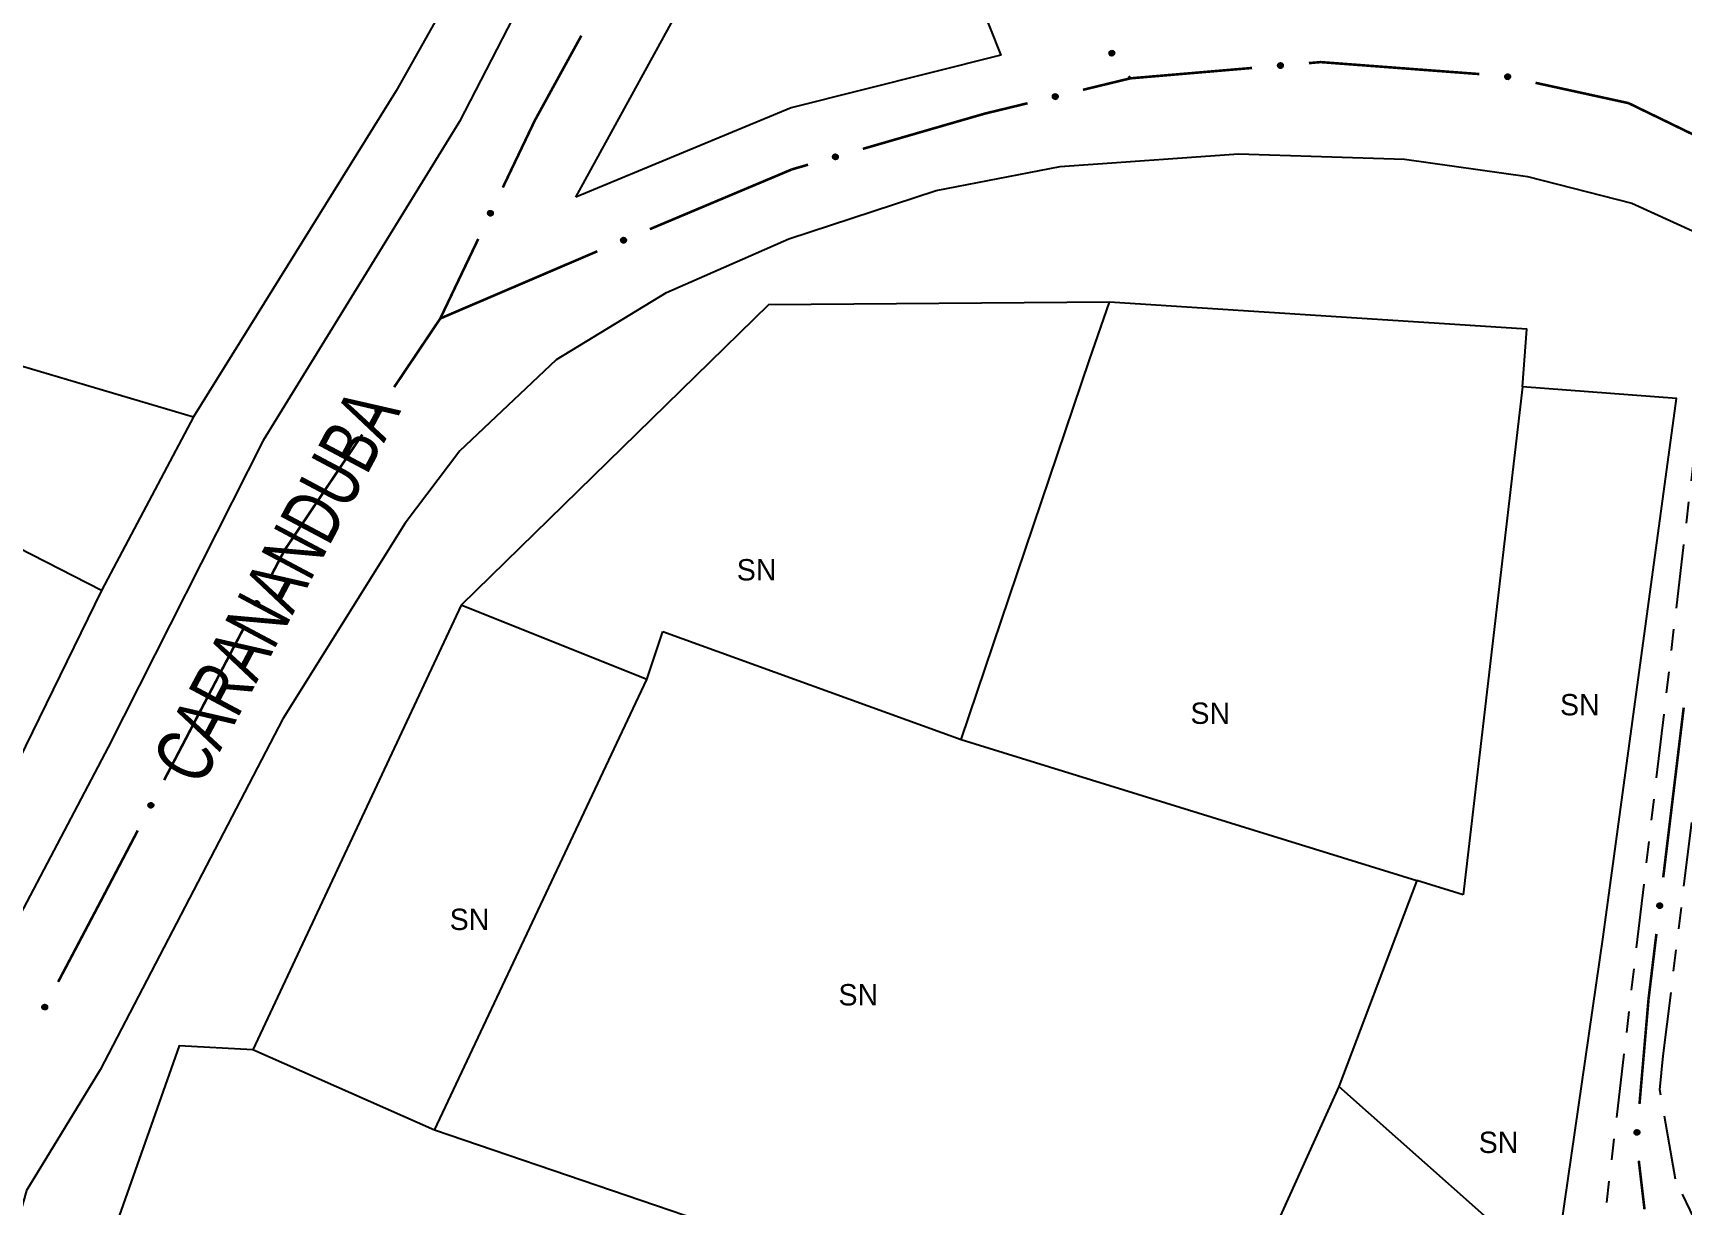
# Model space of a CAD drawing. Extents: x 209193 to 212081, y 4877574 to 4880493.
# Drawn here: x 209994.7 to 210110.5, y 4878903 to 4878985.3 of the extents above; entities that cross this region are included whole.
import ezdxf
from ezdxf.enums import TextEntityAlignment as Align

# ---------------------------------------------------------------- set-up
doc = ezdxf.new("R2010")
doc.units = 0
doc.header["$LTSCALE"] = 1.5
doc.header["$MEASUREMENT"] = 0
doc.linetypes.add('TRACO_25', pattern=[8, 3, -1, 1, -1, 1, -1])
for name, color, linetype in [('CD_MALHA_LOTES', 7, 'CONTINUOUS'), ('RU-QUADRA', 210, 'CONTINUOUS'), ('SV-EIXO-ROD-ESTR', 7, 'CONTINUOUS'), ('SV-EIXO-RUA-N-PAV', 6, 'CONTINUOUS'), ('SV-EIXO-RUA-PAV', 20, 'CONTINUOUS'), ('SV-EST-MUNIC-PAV', 20, 'CONTINUOUS'), ('SV-RUA-NAO-PAV', 7, 'CONTINUOUS'), ('SV-RUA-PAVIM', 7, 'CONTINUOUS'), ('SV-TXT-MUNIC-PAV', 7, 'CONTINUOUS'), ('Th_NmrPort', 1, 'CONTINUOUS')]:
    doc.layers.add(name, color=color, linetype=linetype)
doc.styles.add('ARIAL', font='ARIAL.SHX')

msp = doc.modelspace()

# ---------------------------------------------------------------- linework, layer by layer
at = {"layer": 'CD_MALHA_LOTES', "linetype": 'Continuous', "flags": 128}
for points in [[(209993.913415, 4879214.064574), (209984.381015, 4879191.045995), (209980.048106, 4879169.598095), (209985.030951, 4879140.946733), (209993.425963, 4879121.123674), (210003.471725, 4879108.77309), (210043.337029, 4879059.275194), (210043.672846, 4879058.858234), (210045.261927, 4879054.319301), (210046.631052, 4879050.050301), (210046.41026, 4879043.160593), (210044.912334, 4879028.930299), (210033.677891, 4879005.213142), (210020.19656, 4878981.24633), (210005.986235, 4878958.350208)], [(209940.975566, 4878993.961686), (209988.905946, 4878963.41867), (210005.986235, 4878958.350208)], [(209999.512847, 4878946.172827), (209974.143685, 4878959.149306), (209934.740489, 4878981.894445)], [(210046.341618, 4878966.221973), (210024.775803, 4878945.14757)], [(210070.271701, 4878966.405337), (210046.341618, 4878966.221973)], [(210068.873024, 4878962.373632), (210070.271701, 4878966.405337)], [(210099.553219, 4878964.511535), (210070.271701, 4878966.405337)], [(210099.264197, 4878960.464866), (210099.553219, 4878964.511535)], [(210059.865162, 4878935.721065), (210068.873024, 4878962.373632)], [(210099.264197, 4878960.464866), (210095.094118, 4878924.80499)], [(210110.064577, 4878959.655342), (210099.264197, 4878960.464866)], [(210104.923856, 4878921.866054), (210110.064577, 4878959.655342)], [(210005.986235, 4878958.350208), (209999.512847, 4878946.172827)], [(209999.512847, 4878946.172827), (209994.189088, 4878935.25266)], [(210024.775803, 4878945.14757), (210010.146368, 4878913.936182)], [(210037.79509, 4878939.929359), (210024.775803, 4878945.14757)], [(210037.79509, 4878939.929359), (210038.916083, 4878943.298419)], [(210038.916083, 4878943.298419), (210059.865162, 4878935.721065)], [(210022.885523, 4878908.298085), (210037.79509, 4878939.929359)], [(210059.865162, 4878935.721065), (210091.833607, 4878925.814369)], [(210091.833607, 4878925.814369), (210086.359915, 4878911.348648)], [(210095.094118, 4878924.80499), (210091.833607, 4878925.814369)], [(210101.460905, 4878897.949073), (210104.923856, 4878921.866054)], [(210004.966155, 4878914.215984), (209999.071213, 4878897.510637)], [(210010.146368, 4878913.936182), (210004.966155, 4878914.215984)], [(210022.885523, 4878908.298085), (210010.146368, 4878913.936182)], [(210086.359915, 4878911.348648), (210081.154787, 4878899.823113)], [(210096.564755, 4878902.293578), (210086.359915, 4878911.348648)], [(210076.693465, 4878889.944562), (210022.885523, 4878908.298085)]]:
    msp.add_lwpolyline(points, dxfattribs=at)
at = {"layer": 'RU-QUADRA', "linetype": 'Continuous'}
msp.add_lwpolyline([(210043.504607, 4879059.066714), (210045.261927, 4879054.319301), (210046.631052, 4879050.050301), (210046.41026, 4879043.160593), (210044.912334, 4879028.930299), (210033.677891, 4879005.213142), (210020.19656, 4878981.24633), (210005.986235, 4878958.350208), (209999.512847, 4878946.172827), (209994.189088, 4878935.25266), (209989.077337, 4878924.767367), (209991.346914, 4878923.677751), (209986.124198, 4878913.929847), (209979.404339, 4878917.018993), (209975.729252, 4878909.187523), (209972.882522, 4878903.12125), (209969.44855, 4878895.803587)], dxfattribs=at)
at = {"layer": 'RU-QUADRA', "linetype": 'Continuous', "flags": 128}
msp.add_lwpolyline([(210101.460905, 4878897.949073), (210104.923856, 4878921.866054), (210110.064577, 4878959.655342), (210099.264197, 4878960.464866), (210099.553219, 4878964.511535), (210070.271701, 4878966.405337), (210046.341618, 4878966.221973), (210024.775803, 4878945.14757), (210010.146368, 4878913.936182), (210004.966155, 4878914.215984), (209999.071213, 4878897.510637)], dxfattribs=at)
at = {"layer": 'SV-EIXO-ROD-ESTR', "const_width": 0.18}
for points in [[(210029.928057, 4878979.149891), (210033.19811, 4878985.113454)], [(210027.688252, 4878974.458408), (210029.842438, 4878978.970556)], [(210029.842438, 4878978.970556), (210029.928057, 4878979.149891)], [(210023.294484, 4878965.255244), (210025.964902, 4878970.848689)], [(210022.847193, 4878964.589809), (210023.294484, 4878965.255244)], [(210020.057884, 4878960.44014), (210022.847193, 4878964.589809)], [(210012.358052, 4878948.985061), (210017.826437, 4878957.120404)], [(210011.338614, 4878947.038219), (210012.266388, 4878948.810008)], [(210012.266388, 4878948.810008), (210012.358052, 4878948.985061)], [(210003.916429, 4878932.863906), (210009.483068, 4878943.494641)], [(209999.449477, 4878924.333268), (210002.060882, 4878929.320327)], [(209999.276544, 4878924.005495), (209999.449477, 4878924.333268)], [(209996.476741, 4878918.698791), (209999.276544, 4878924.005495)]]:
    msp.add_lwpolyline(points, dxfattribs=at)
at = {"layer": 'SV-EIXO-ROD-ESTR'}
for points in [[(210026.665334, 4878972.571314), (210026.648373, 4878972.617187), (210026.643177, 4878972.660081), (210026.649139, 4878972.697104), (210026.662939, 4878972.728447), (210026.680669, 4878972.758922), (210026.705323, 4878972.785703), (210026.73927, 4878972.809366), (210026.785168, 4878972.826703), (210026.829459, 4878972.829139), (210026.866069, 4878972.825235), (210026.899579, 4878972.812727), (210026.928896, 4878972.795007), (210026.955868, 4878972.768478), (210026.979512, 4878972.733842), (210026.995828, 4878972.687268), (210027.000634, 4878972.645181), (210026.993927, 4878972.609522), (210026.981138, 4878972.575912), (210026.962665, 4878972.545016), (210026.938313, 4878972.518867), (210026.903396, 4878972.495124), (210026.857215, 4878972.479629), (210026.815293, 4878972.474356), (210026.779548, 4878972.480561), (210026.746743, 4878972.493896), (210026.715961, 4878972.511307), (210026.688008, 4878972.534969), (210026.665334, 4878972.571314)], [(210018.770647, 4878958.722436), (210018.760559, 4878958.770293), (210018.761674, 4878958.813486), (210018.772974, 4878958.849244), (210018.791198, 4878958.878238), (210018.813183, 4878958.905801), (210018.84148, 4878958.9287), (210018.878515, 4878958.947158), (210018.926451, 4878958.957615), (210018.970624, 4878958.953564), (210019.006273, 4878958.944362), (210019.0376, 4878958.927099), (210019.064018, 4878958.905293), (210019.086832, 4878958.875114), (210019.105172, 4878958.837399), (210019.11452, 4878958.788943), (210019.113136, 4878958.746605), (210019.101298, 4878958.712306), (210019.083744, 4878958.680921), (210019.060962, 4878958.65305), (210019.033056, 4878958.630733), (210018.99505, 4878958.612336), (210018.947102, 4878958.603743), (210018.904859, 4878958.604642), (210018.870402, 4878958.615995), (210018.839892, 4878958.633972), (210018.811979, 4878958.655687), (210018.787777, 4878958.683173), (210018.770647, 4878958.722436)], [(210010.24667, 4878945.190209), (210010.231416, 4878945.236678), (210010.227807, 4878945.279734), (210010.235134, 4878945.316512), (210010.250083, 4878945.347323), (210010.268926, 4878945.377122), (210010.294553, 4878945.402974), (210010.329351, 4878945.425367), (210010.375858, 4878945.440997), (210010.420209, 4878945.441794), (210010.456649, 4878945.43654), (210010.489675, 4878945.422802), (210010.518317, 4878945.404012), (210010.54429, 4878945.376504), (210010.566638, 4878945.341018), (210010.581223, 4878945.293873), (210010.584471, 4878945.251637), (210010.57645, 4878945.21625), (210010.562429, 4878945.183136), (210010.542826, 4878945.152944), (210010.517524, 4878945.127712), (210010.481755, 4878945.105275), (210010.435032, 4878945.091497), (210010.392944, 4878945.087776), (210010.357453, 4878945.095298), (210010.325163, 4878945.109836), (210010.295045, 4878945.128373), (210010.267985, 4878945.153051), (210010.24667, 4878945.190209)], [(210002.824484, 4878931.015896), (210002.80923, 4878931.062364), (210002.805621, 4878931.105421), (210002.812948, 4878931.142199), (210002.827897, 4878931.17301), (210002.84674, 4878931.202809), (210002.872367, 4878931.228661), (210002.907165, 4878931.251054), (210002.953672, 4878931.266683), (210002.998023, 4878931.267481), (210003.034464, 4878931.262227), (210003.067489, 4878931.248489), (210003.096131, 4878931.229698), (210003.122104, 4878931.202191), (210003.144453, 4878931.166705), (210003.159037, 4878931.11956), (210003.162285, 4878931.077324), (210003.154264, 4878931.041937), (210003.140243, 4878931.008822), (210003.12064, 4878930.978631), (210003.095339, 4878930.953399), (210003.059569, 4878930.930962), (210003.012846, 4878930.917183), (210002.970758, 4878930.913463), (210002.935267, 4878930.920985), (210002.902977, 4878930.935523), (210002.872859, 4878930.954059), (210002.845799, 4878930.978738), (210002.824484, 4878931.015896)], [(209995.379067, 4878916.854179), (209995.363956, 4878916.900695), (209995.360482, 4878916.943763), (209995.367923, 4878916.980518), (209995.382967, 4878917.011282), (209995.401903, 4878917.041023), (209995.427609, 4878917.066795), (209995.462477, 4878917.08908), (209995.509032, 4878917.104565), (209995.553385, 4878917.105224), (209995.58981, 4878917.099857), (209995.622792, 4878917.086017), (209995.651375, 4878917.067138), (209995.677263, 4878917.03955), (209995.699502, 4878917.003994), (209995.713939, 4878916.956805), (209995.717056, 4878916.914559), (209995.708926, 4878916.879197), (209995.694802, 4878916.846126), (209995.675106, 4878916.815995), (209995.649726, 4878916.790842), (209995.613887, 4878916.768516), (209995.567121, 4878916.754883), (209995.525022, 4878916.751293), (209995.489555, 4878916.758925), (209995.457309, 4878916.773563), (209995.427249, 4878916.792193), (209995.400266, 4878916.816956), (209995.379067, 4878916.854179)]]:
    msp.add_lwpolyline(points, close=True, dxfattribs=at)
for points in [[(210026.643177, 4878972.660081), (210026.680669, 4878972.758922)], [(210026.645305, 4878972.641626), (210026.690072, 4878972.763899)], [(210026.648373, 4878972.617187), (210026.705323, 4878972.785703)], [(210026.657111, 4878972.596676), (210026.71949, 4878972.790679)], [(210026.665334, 4878972.571314), (210026.73927, 4878972.809366)], [(210026.678656, 4878972.553125), (210026.762398, 4878972.814044)], [(210026.688008, 4878972.534969), (210026.785168, 4878972.826703)], [(210026.70415, 4878972.527345), (210026.804941, 4878972.823974)], [(210026.715961, 4878972.511307), (210026.829459, 4878972.829139)], [(210026.731995, 4878972.506491), (210026.844011, 4878972.823466)], [(210026.746743, 4878972.493896), (210026.866069, 4878972.825235)], [(210026.764654, 4878972.489387), (210026.884424, 4878972.816268)], [(210026.779548, 4878972.480561), (210026.899579, 4878972.812727)], [(210026.79961, 4878972.480259), (210026.91339, 4878972.800928)], [(210026.815293, 4878972.474356), (210026.928896, 4878972.795007)], [(210026.838093, 4878972.478519), (210026.941291, 4878972.777023)], [(210026.857215, 4878972.479629), (210026.955868, 4878972.768478)], [(210026.880579, 4878972.4915), (210026.96684, 4878972.748192)], [(210026.903396, 4878972.495124), (210026.979512, 4878972.733842)], [(210026.92108, 4878972.51299), (210026.984747, 4878972.703354)], [(210026.938313, 4878972.518867), (210026.995828, 4878972.687268)], [(210026.951785, 4878972.536132), (210026.995909, 4878972.660224)], [(210026.962665, 4878972.545016), (210027.000634, 4878972.645181)], [(210018.760559, 4878958.770293), (210018.84148, 4878958.9287)], [(210018.761088, 4878958.794918), (210018.823212, 4878958.909353)], [(210018.761674, 4878958.813486), (210018.813183, 4878958.905801)], [(210018.766211, 4878958.748727), (210018.856222, 4878958.931556)], [(210018.770647, 4878958.722436), (210018.878515, 4878958.947158)], [(210018.781173, 4878958.702499), (210018.902079, 4878958.948412)], [(210018.787777, 4878958.683173), (210018.926451, 4878958.957615)], [(210018.802634, 4878958.673277), (210018.945614, 4878958.952031)], [(210018.811979, 4878958.655687), (210018.970624, 4878958.953564)], [(210018.827139, 4878958.648584), (210018.984193, 4878958.945829)], [(210018.839892, 4878958.633972), (210019.006273, 4878958.944362)], [(210018.856955, 4878958.626899), (210019.023124, 4878958.932814)], [(210018.870402, 4878958.615995), (210019.0376, 4878958.927099)], [(210018.890205, 4878958.612769), (210019.049542, 4878958.913412)], [(210018.904859, 4878958.604642), (210019.064018, 4878958.905293)], [(210018.928022, 4878958.605435), (210019.073658, 4878958.885693)], [(210018.947102, 4878958.603743), (210019.086832, 4878958.875114)], [(210018.971948, 4878958.61208), (210019.094728, 4878958.853444)], [(210018.99505, 4878958.612336), (210019.105172, 4878958.837399)], [(210019.01515, 4878958.627432), (210019.105903, 4878958.806474)], [(210019.033056, 4878958.630733), (210019.11452, 4878958.788943)], [(210019.048903, 4878958.645848), (210019.110655, 4878958.762177)], [(210019.060962, 4878958.65305), (210019.113136, 4878958.746605)], [(210010.227807, 4878945.279734), (210010.268926, 4878945.377122)], [(210010.229253, 4878945.261213), (210010.278507, 4878945.381748)], [(210010.231416, 4878945.236678), (210010.294553, 4878945.402974)], [(210010.239389, 4878945.215858), (210010.308894, 4878945.407424)], [(210010.24667, 4878945.190209), (210010.329351, 4878945.425367)], [(210010.259311, 4878945.171541), (210010.352636, 4878945.429187)], [(210010.267985, 4878945.153051), (210010.375858, 4878945.440997)], [(210010.283834, 4878945.144837), (210010.395516, 4878945.437539)], [(210010.295045, 4878945.128373), (210010.420209, 4878945.441794)], [(210010.31089, 4878945.122968), (210010.434542, 4878945.435587)], [(210010.325163, 4878945.109836), (210010.456649, 4878945.43654)], [(210010.342895, 4878945.104669), (210010.474661, 4878945.426901)], [(210010.357453, 4878945.095298), (210010.489675, 4878945.422802)], [(210010.37749, 4878945.094255), (210010.50304, 4878945.410501)], [(210010.392944, 4878945.087776), (210010.518317, 4878945.404012)], [(210010.415882, 4878945.091095), (210010.530039, 4878945.385581)], [(210010.435032, 4878945.091497), (210010.54429, 4878945.376504)], [(210010.458819, 4878945.102497), (210010.554505, 4878945.355827)], [(210010.481755, 4878945.105275), (210010.566638, 4878945.341018)], [(210010.500086, 4878945.122476), (210010.570743, 4878945.310357)], [(210010.517524, 4878945.127712), (210010.581223, 4878945.293873)], [(210010.531626, 4878945.144467), (210010.580304, 4878945.266844)], [(210010.542826, 4878945.152944), (210010.584471, 4878945.251637)], [(210002.805621, 4878931.105421), (210002.84674, 4878931.202809)], [(210002.807067, 4878931.0869), (210002.856321, 4878931.207435)], [(210002.80923, 4878931.062364), (210002.872367, 4878931.228661)], [(210002.817203, 4878931.041545), (210002.886709, 4878931.23311)], [(210002.824484, 4878931.015896), (210002.907165, 4878931.251054)], [(210002.837125, 4878930.997227), (210002.93045, 4878931.254874)], [(210002.845799, 4878930.978738), (210002.953672, 4878931.266683)], [(210002.861649, 4878930.970523), (210002.973331, 4878931.263226)], [(210002.872859, 4878930.954059), (210002.998023, 4878931.267481)], [(210002.888704, 4878930.948655), (210003.012356, 4878931.261274)], [(210002.902977, 4878930.935523), (210003.034464, 4878931.262227)], [(210002.920709, 4878930.930355), (210003.052476, 4878931.252588)], [(210002.935267, 4878930.920985), (210003.067489, 4878931.248489)], [(210002.955304, 4878930.919942), (210003.080854, 4878931.236187)], [(210002.970758, 4878930.913463), (210003.096131, 4878931.229698)], [(210002.993696, 4878930.916781), (210003.107853, 4878931.211268)], [(210003.012846, 4878930.917183), (210003.122104, 4878931.202191)], [(210003.036633, 4878930.928184), (210003.132319, 4878931.181514)], [(210003.059569, 4878930.930962), (210003.144453, 4878931.166705)], [(210003.0779, 4878930.948162), (210003.148557, 4878931.136044)], [(210003.095339, 4878930.953399), (210003.159037, 4878931.11956)], [(210003.10944, 4878930.970154), (210003.158118, 4878931.092531)], [(210003.12064, 4878930.978631), (210003.162285, 4878931.077324)], [(209995.360482, 4878916.943763), (209995.401903, 4878917.041023)], [(209995.36187, 4878916.925237), (209995.411498, 4878917.045619)], [(209995.363956, 4878916.900695), (209995.427609, 4878917.066795)], [(209995.371866, 4878916.879851), (209995.441965, 4878917.0712)], [(209995.379067, 4878916.854179), (209995.462477, 4878917.08908)], [(209995.391649, 4878916.835472), (209995.485774, 4878917.092827)], [(209995.400266, 4878916.816956), (209995.509032, 4878917.104565)], [(209995.41609, 4878916.808692), (209995.52868, 4878917.101046)], [(209995.427249, 4878916.792193), (209995.553385, 4878917.105224)], [(209995.443078, 4878916.786739), (209995.567699, 4878917.098973)], [(209995.457309, 4878916.773563), (209995.58981, 4878917.099857)], [(209995.475026, 4878916.768341), (209995.607792, 4878917.090163)], [(209995.489555, 4878916.758925), (209995.622792, 4878917.086017)], [(209995.509588, 4878916.75782), (209995.636119, 4878917.073674)], [(209995.525022, 4878916.751293), (209995.651375, 4878917.067138)], [(209995.54797, 4878916.75454), (209995.66304, 4878917.048671)], [(209995.567121, 4878916.754883), (209995.677263, 4878917.03955)], [(209995.590943, 4878916.765809), (209995.687414, 4878917.018841)], [(209995.613887, 4878916.768516), (209995.699502, 4878917.003994)], [(209995.632271, 4878916.78566), (209995.703511, 4878916.973321)], [(209995.649726, 4878916.790842), (209995.713939, 4878916.956805)], [(209995.663879, 4878916.807554), (209995.712937, 4878916.929779)], [(209995.675106, 4878916.815995), (209995.717056, 4878916.914559)]]:
    msp.add_lwpolyline(points, dxfattribs=at)
at = {"layer": 'SV-EIXO-RUA-N-PAV', "const_width": 0.18}
for points in [[(210109.137037, 4878926.037454), (210110.57441, 4878937.951058)], [(210108.108994, 4878917.516559), (210108.657913, 4878922.066253)], [(210108.073101, 4878917.100793), (210108.108994, 4878917.516559)], [(210107.471024, 4878910.126734), (210108.073101, 4878917.100793)], [(210107.823406, 4878902.737383), (210107.422377, 4878906.146135)]]:
    msp.add_lwpolyline(points, dxfattribs=at)
at = {"layer": 'SV-EIXO-RUA-N-PAV'}
for points in [[(210108.770977, 4878923.922393), (210108.740243, 4878923.960438), (210108.721608, 4878923.999421), (210108.715424, 4878924.036408), (210108.718482, 4878924.070517), (210108.72554, 4878924.10506), (210108.74034, 4878924.138317), (210108.764943, 4878924.17159), (210108.802891, 4878924.202688), (210108.84408, 4878924.219153), (210108.880017, 4878924.227156), (210108.915768, 4878924.226016), (210108.94921, 4878924.218596), (210108.983247, 4878924.202081), (210109.016722, 4878924.176819), (210109.047069, 4878924.137904), (210109.065076, 4878924.099561), (210109.070118, 4878924.063628), (210109.068744, 4878924.027694), (210109.061115, 4878923.992515), (210109.046399, 4878923.959953), (210109.020904, 4878923.926294), (210108.982098, 4878923.896851), (210108.94406, 4878923.878454), (210108.908208, 4878923.872909), (210108.872861, 4878923.875058), (210108.838128, 4878923.881717), (210108.804079, 4878923.895202), (210108.770977, 4878923.922393)], [(210107.176971, 4878908.000465), (210107.144963, 4878908.037445), (210107.125016, 4878908.075773), (210107.11758, 4878908.112529), (210107.119478, 4878908.146722), (210107.12536, 4878908.181485), (210107.139022, 4878908.215225), (210107.162481, 4878908.249314), (210107.199352, 4878908.281682), (210107.239958, 4878908.299536), (210107.275603, 4878908.308754), (210107.311372, 4878908.308828), (210107.345046, 4878908.302548), (210107.379624, 4878908.287198), (210107.413938, 4878908.263087), (210107.445588, 4878908.225224), (210107.464886, 4878908.187515), (210107.471146, 4878908.151774), (210107.470992, 4878908.115814), (210107.464562, 4878908.080396), (210107.450959, 4878908.047353), (210107.426621, 4878908.012849), (210107.388837, 4878907.982105), (210107.351446, 4878907.962428), (210107.315803, 4878907.955668), (210107.280403, 4878907.956617), (210107.245464, 4878907.962092), (210107.210976, 4878907.974414), (210107.176971, 4878908.000465)]]:
    msp.add_lwpolyline(points, close=True, dxfattribs=at)
for points in [[(210108.721608, 4878923.999421), (210108.72554, 4878924.10506)], [(210108.729524, 4878923.982614), (210108.732859, 4878924.112782)], [(210108.740243, 4878923.960438), (210108.74034, 4878924.138317)], [(210108.755078, 4878923.943797), (210108.752174, 4878924.147561)], [(210108.770977, 4878923.922393), (210108.764943, 4878924.17159)], [(210108.789414, 4878923.909417), (210108.785362, 4878924.183415)], [(210108.804079, 4878923.895202), (210108.802891, 4878924.202688)], [(210108.82181, 4878923.893138), (210108.822499, 4878924.206423)], [(210108.838128, 4878923.881717), (210108.84408, 4878924.219153)], [(210108.854861, 4878923.882279), (210108.859682, 4878924.218429)], [(210108.872861, 4878923.875058), (210108.880017, 4878924.227156)], [(210108.891274, 4878923.876511), (210108.900276, 4878924.224527)], [(210108.908208, 4878923.872909), (210108.915768, 4878924.226016)], [(210108.927313, 4878923.879035), (210108.932625, 4878924.21925)], [(210108.94406, 4878923.878454), (210108.94921, 4878924.218596)], [(210108.964333, 4878923.889687), (210108.966703, 4878924.205517)], [(210108.982098, 4878923.896851), (210108.983247, 4878924.202081)], [(210109.000442, 4878923.915568), (210109.000128, 4878924.186366)], [(210109.020904, 4878923.926294), (210109.016722, 4878924.176819)], [(210109.031949, 4878923.948876), (210109.031427, 4878924.149604)], [(210109.046399, 4878923.959953), (210109.047069, 4878924.137904)], [(210109.053646, 4878923.980619), (210109.05579, 4878924.112304)], [(210109.061115, 4878923.992515), (210109.065076, 4878924.099561)], [(210107.144963, 4878908.037445), (210107.139022, 4878908.215225)], [(210107.160355, 4878908.021317), (210107.150535, 4878908.224865)], [(210107.176971, 4878908.000465), (210107.162481, 4878908.249314)], [(210107.195838, 4878907.988123), (210107.182488, 4878908.261825)], [(210107.210976, 4878907.974414), (210107.199352, 4878908.281682)], [(210107.228768, 4878907.972953), (210107.218822, 4878908.28608)], [(210107.245464, 4878907.962092), (210107.239958, 4878908.299536)], [(210107.262168, 4878907.963222), (210107.255576, 4878908.299342)], [(210107.280403, 4878907.956617), (210107.275603, 4878908.308754)], [(210107.298756, 4878907.958694), (210107.295939, 4878908.306815)], [(210107.315803, 4878907.955668), (210107.311372, 4878908.308828)], [(210107.334689, 4878907.962439), (210107.328449, 4878908.302638)], [(210107.351446, 4878907.962428), (210107.345046, 4878908.302548)], [(210107.371326, 4878907.974342), (210107.362974, 4878908.290071)], [(210107.388837, 4878907.982105), (210107.379624, 4878908.287198)], [(210107.406535, 4878908.001434), (210107.397029, 4878908.272065)], [(210107.426621, 4878908.012849), (210107.413938, 4878908.263087)], [(210107.436894, 4878908.035792), (210107.429558, 4878908.236386)], [(210107.450959, 4878908.047353), (210107.445588, 4878908.225224)], [(210107.125016, 4878908.075773), (210107.12536, 4878908.181485)], [(210107.133498, 4878908.059245), (210107.132412, 4878908.189451)], [(210107.457501, 4878908.068253), (210107.455173, 4878908.199935)], [(210107.464562, 4878908.080396), (210107.464886, 4878908.187515)]]:
    msp.add_lwpolyline(points, dxfattribs=at)
at = {"layer": 'SV-EIXO-RUA-PAV'}
for points in [[(210070.436316, 4878984.064749), (210070.484766, 4878984.058065), (210070.525039, 4878984.042414), (210070.554872, 4878984.019692), (210070.575999, 4878983.992739), (210070.594507, 4878983.962731), (210070.606492, 4878983.928359), (210070.611344, 4878983.887264), (210070.60498, 4878983.838615), (210070.586235, 4878983.798413), (210070.565524, 4878983.767973), (210070.538687, 4878983.744325), (210070.509234, 4878983.726834), (210070.473119, 4878983.715565), (210070.431425, 4878983.711055), (210070.382662, 4878983.718638), (210070.343284, 4878983.734253), (210070.315006, 4878983.756988), (210070.291403, 4878983.784118), (210070.272875, 4878983.814981), (210070.261304, 4878983.848789), (210070.256839, 4878983.890776), (210070.264961, 4878983.938806), (210070.280086, 4878983.978259), (210070.302419, 4878984.006849), (210070.329652, 4878984.029485), (210070.359524, 4878984.048415), (210070.393574, 4878984.061901), (210070.436316, 4878984.064749)], [(210082.120471, 4878983.117093), (210082.151456, 4878983.154935), (210082.185824, 4878983.181122), (210082.220775, 4878983.194712), (210082.254792, 4878983.198669), (210082.290048, 4878983.198797), (210082.325623, 4878983.191084), (210082.363211, 4878983.173777), (210082.401389, 4878983.142961), (210082.425901, 4878983.105991), (210082.441058, 4878983.072438), (210082.447226, 4878983.037205), (210082.446777, 4878983.002953), (210082.437542, 4878982.966265), (210082.419632, 4878982.928345), (210082.387716, 4878982.890705), (210082.353847, 4878982.865263), (210082.319695, 4878982.853005), (210082.284235, 4878982.847029), (210082.248239, 4878982.84733), (210082.213362, 4878982.855103), (210082.175215, 4878982.873205), (210082.138482, 4878982.905198), (210082.112721, 4878982.938689), (210082.099987, 4878982.972659), (210082.094889, 4878983.007702), (210082.09433, 4878983.043063), (210082.100595, 4878983.079146), (210082.120471, 4878983.117093)], [(210098.103247, 4878982.371374), (210098.144038, 4878982.398357), (210098.184614, 4878982.413207), (210098.222021, 4878982.415852), (210098.255686, 4878982.409569), (210098.289403, 4878982.399263), (210098.321104, 4878982.381373), (210098.351891, 4878982.353722), (210098.379246, 4878982.312993), (210098.391726, 4878982.270427), (210098.396281, 4878982.233892), (210098.391751, 4878982.198411), (210098.381191, 4878982.165825), (210098.361518, 4878982.13351), (210098.333192, 4878982.102584), (210098.291572, 4878982.076069), (210098.251692, 4878982.061783), (210098.215443, 4878982.060175), (210098.179802, 4878982.064955), (210098.145506, 4878982.075889), (210098.114488, 4878982.09363), (210098.083402, 4878982.122206), (210098.057776, 4878982.163632), (210098.043074, 4878982.203244), (210098.040957, 4878982.239461), (210098.046453, 4878982.274444), (210098.056379, 4878982.308388), (210098.073036, 4878982.341004), (210098.103247, 4878982.371374)], [(210066.298268, 4878980.916486), (210066.323136, 4878980.9586), (210066.35312, 4878980.98971), (210066.385597, 4878981.008459), (210066.418616, 4878981.017545), (210066.453443, 4878981.023034), (210066.489777, 4878981.020822), (210066.52956, 4878981.009435), (210066.571981, 4878980.984785), (210066.601832, 4878980.951974), (210066.621917, 4878980.921118), (210066.633373, 4878980.887233), (210066.638139, 4878980.853311), (210066.634593, 4878980.815645), (210066.622659, 4878980.775442), (210066.596841, 4878980.733385), (210066.567236, 4878980.703087), (210066.535346, 4878980.685777), (210066.501208, 4878980.674476), (210066.465585, 4878980.669297), (210066.429932, 4878980.671674), (210066.389475, 4878980.683763), (210066.348302, 4878980.709796), (210066.317747, 4878980.738978), (210066.299993, 4878980.770616), (210066.289624, 4878980.804476), (210066.283693, 4878980.83934), (210066.284396, 4878980.875957), (210066.298268, 4878980.916486)], [(210050.867799, 4878976.679746), (210050.890804, 4878976.722907), (210050.919401, 4878976.755297), (210050.951028, 4878976.775446), (210050.983619, 4878976.785965), (210051.018173, 4878976.79297), (210051.054569, 4878976.792347), (210051.094811, 4878976.782707), (210051.138269, 4878976.759934), (210051.169524, 4878976.728458), (210051.190937, 4878976.698508), (210051.203862, 4878976.665156), (210051.210105, 4878976.631474), (210051.208207, 4878976.59369), (210051.19804, 4878976.553004), (210051.174083, 4878976.50986), (210051.14583, 4878976.478298), (210051.114727, 4878976.459611), (210051.081114, 4878976.44683), (210051.045752, 4878976.440101), (210051.010028, 4878976.440918), (210050.969082, 4878976.451229), (210050.926812, 4878976.475439), (210050.895011, 4878976.503259), (210050.875893, 4878976.534091), (210050.864055, 4878976.567466), (210050.856607, 4878976.602038), (210050.85571, 4878976.63865), (210050.867799, 4878976.679746)], [(210035.990051, 4878970.803807), (210036.00787, 4878970.849354), (210036.032497, 4878970.884856), (210036.061561, 4878970.908554), (210036.092704, 4878970.922799), (210036.126206, 4878970.933784), (210036.162426, 4878970.937406), (210036.203518, 4878970.932522), (210036.249333, 4878970.914969), (210036.284043, 4878970.88735), (210036.308801, 4878970.860099), (210036.325525, 4878970.828481), (210036.33565, 4878970.795756), (210036.338169, 4878970.758008), (210036.332813, 4878970.716414), (210036.314047, 4878970.670772), (210036.289664, 4878970.636133), (210036.260951, 4878970.613949), (210036.229057, 4878970.597337), (210036.19472, 4878970.586533), (210036.159144, 4878970.583182), (210036.117276, 4878970.58865), (210036.072472, 4878970.607769), (210036.037646, 4878970.631693), (210036.015065, 4878970.660088), (210035.999418, 4878970.691856), (210035.987992, 4878970.725324), (210035.982834, 4878970.761582), (210035.990051, 4878970.803807)]]:
    msp.add_lwpolyline(points, close=True, dxfattribs=at)
for points in [[(210070.256839, 4878983.890776), (210070.431425, 4878983.711055)], [(210070.261304, 4878983.848789), (210070.382662, 4878983.718638)], [(210070.264251, 4878983.866756), (210070.402073, 4878983.720821)], [(210070.264407, 4878983.912605), (210070.450056, 4878983.71546)], [(210070.264961, 4878983.938806), (210070.473119, 4878983.715565)], [(210070.270173, 4878983.828765), (210070.358778, 4878983.731324)], [(210070.272875, 4878983.814981), (210070.343284, 4878983.734253)], [(210070.273002, 4878983.956191), (210070.487529, 4878983.724388)], [(210070.280086, 4878983.978259), (210070.509234, 4878983.726834)], [(210070.292689, 4878983.989302), (210070.521769, 4878983.737714)], [(210070.302419, 4878984.006849), (210070.538687, 4878983.744325)], [(210070.317227, 4878984.015819), (210070.548959, 4878983.756018)], [(210070.329652, 4878984.029485), (210070.565524, 4878983.767973)], [(210070.347715, 4878984.036548), (210070.574369, 4878983.788257)], [(210070.359524, 4878984.048415), (210070.586235, 4878983.798413)], [(210070.379238, 4878984.051263), (210070.593247, 4878983.822468)], [(210070.393574, 4878984.061901), (210070.60498, 4878983.838615)], [(210070.413995, 4878984.061582), (210070.604558, 4878983.864664)], [(210070.436316, 4878984.064749), (210070.611344, 4878983.887264)], [(210070.462559, 4878984.060036), (210070.604197, 4878983.913519)], [(210070.484766, 4878984.058065), (210070.606492, 4878983.928359)], [(210070.507762, 4878984.049242), (210070.59446, 4878983.952092)], [(210070.525039, 4878984.042414), (210070.594507, 4878983.962731)], [(210082.09433, 4878983.043063), (210082.425901, 4878983.105991)], [(210082.094889, 4878983.007702), (210082.441058, 4878983.072438)], [(210082.09829, 4878983.026796), (210082.428371, 4878983.090568)], [(210082.099987, 4878982.972659), (210082.447226, 4878983.037205)], [(210082.100063, 4878982.989972), (210082.442612, 4878983.052069)], [(210082.100595, 4878983.079146), (210082.401389, 4878983.142961)], [(210082.102188, 4878983.061366), (210082.40904, 4878983.124525)], [(210082.109877, 4878982.955203), (210082.444037, 4878983.019323)], [(210082.111524, 4878983.0964), (210082.378948, 4878983.156195)], [(210082.112721, 4878982.938689), (210082.446777, 4878983.002953)], [(210082.120471, 4878983.117093), (210082.363211, 4878983.173777)], [(210082.127849, 4878982.92113), (210082.437536, 4878982.983161)], [(210082.138186, 4878983.13702), (210082.337084, 4878983.181382)], [(210082.138482, 4878982.905198), (210082.437542, 4878982.966265)], [(210082.151456, 4878983.154935), (210082.325623, 4878983.191084)], [(210082.160544, 4878982.891052), (210082.425597, 4878982.946536)], [(210082.170983, 4878983.169947), (210082.299099, 4878983.193205)], [(210082.175215, 4878982.873205), (210082.419632, 4878982.928345)], [(210082.185824, 4878983.181122), (210082.290048, 4878983.198797)], [(210082.199573, 4878982.866993), (210082.395984, 4878982.908403)], [(210082.213362, 4878982.855103), (210082.387716, 4878982.890705)], [(210082.235071, 4878982.852218), (210082.36443, 4878982.876951)], [(210082.248239, 4878982.84733), (210082.353847, 4878982.865263)], [(210098.05535, 4878982.291678), (210098.389524, 4878982.254964)], [(210098.056379, 4878982.308388), (210098.391726, 4878982.270427)], [(210098.069298, 4878982.323548), (210098.381102, 4878982.293119)], [(210098.073036, 4878982.341004), (210098.379246, 4878982.312993)], [(210098.088579, 4878982.354252), (210098.361724, 4878982.332272)], [(210098.103247, 4878982.371374), (210098.351891, 4878982.353722)], [(210098.126063, 4878982.385169), (210098.329183, 4878982.368715)], [(210098.144038, 4878982.398357), (210098.321104, 4878982.381373)], [(210098.167132, 4878982.406922), (210098.296394, 4878982.391244)], [(210098.184614, 4878982.413207), (210098.289403, 4878982.399263)], [(210098.040957, 4878982.239461), (210098.391751, 4878982.198411)], [(210098.043074, 4878982.203244), (210098.381191, 4878982.165825)], [(210098.045242, 4878982.21986), (210098.383416, 4878982.182272)], [(210098.046151, 4878982.255977), (210098.39174, 4878982.213974)], [(210098.046453, 4878982.274444), (210098.396281, 4878982.233892)], [(210098.052331, 4878982.181996), (210098.36651, 4878982.149652)], [(210098.057776, 4878982.163632), (210098.361518, 4878982.13351)], [(210098.074667, 4878982.143594), (210098.344272, 4878982.118197)], [(210098.083402, 4878982.122206), (210098.333192, 4878982.102584)], [(210098.104833, 4878982.109067), (210098.304704, 4878982.090529)], [(210098.114488, 4878982.09363), (210098.291572, 4878982.076069)], [(210098.134373, 4878982.084454), (210098.26526, 4878982.069818)], [(210098.145506, 4878982.075889), (210098.251692, 4878982.061783)], [(210066.283693, 4878980.83934), (210066.601832, 4878980.951974)], [(210066.284396, 4878980.875957), (210066.571981, 4878980.984785)], [(210066.288675, 4878980.858625), (210066.582348, 4878980.967728)], [(210066.289624, 4878980.804476), (210066.621917, 4878980.921118)], [(210066.290081, 4878980.823865), (210066.60662, 4878980.937107)], [(210066.292573, 4878980.894672), (210066.547789, 4878980.994451)], [(210066.297435, 4878980.787739), (210066.626552, 4878980.901222)], [(210066.298268, 4878980.916486), (210066.52956, 4878981.009435)], [(210066.299993, 4878980.770616), (210066.633373, 4878980.887233)], [(210066.312424, 4878980.754867), (210066.632941, 4878980.869074)], [(210066.312746, 4878980.938875), (210066.50258, 4878981.012977)], [(210066.317747, 4878980.738978), (210066.638139, 4878980.853311)], [(210066.323136, 4878980.9586), (210066.489777, 4878981.020822)], [(210066.33537, 4878980.723925), (210066.632017, 4878980.832344)], [(210066.340152, 4878980.976408), (210066.463239, 4878981.018884)], [(210066.348302, 4878980.709796), (210066.634593, 4878980.815645)], [(210066.35312, 4878980.98971), (210066.453443, 4878981.023034)], [(210066.37226, 4878980.699171), (210066.625788, 4878980.794329)], [(210066.389475, 4878980.683763), (210066.622659, 4878980.775442)], [(210066.414494, 4878980.681328), (210066.60232, 4878980.752135)], [(210066.429932, 4878980.671674), (210066.596841, 4878980.733385)], [(210066.451827, 4878980.672126), (210066.575918, 4878980.716249)], [(210066.465585, 4878980.669297), (210066.567236, 4878980.703087)], [(210050.85571, 4878976.63865), (210051.138269, 4878976.759934)], [(210050.856607, 4878976.602038), (210051.169524, 4878976.728458)], [(210050.860742, 4878976.621522), (210051.14937, 4878976.743346)], [(210050.863062, 4878976.657704), (210051.113677, 4878976.768534)], [(210050.863665, 4878976.586857), (210051.174956, 4878976.713814)], [(210050.864055, 4878976.567466), (210051.190937, 4878976.698508)], [(210050.867799, 4878976.679746), (210051.094811, 4878976.782707)], [(210050.872589, 4878976.551086), (210051.196436, 4878976.678833)], [(210050.875893, 4878976.534091), (210051.203862, 4878976.665156)], [(210050.881285, 4878976.702747), (210051.067703, 4878976.785068)], [(210050.889, 4878976.5189), (210051.204223, 4878976.646995)], [(210050.890804, 4878976.722907), (210051.054569, 4878976.792347)], [(210050.895011, 4878976.503259), (210051.210105, 4878976.631474)], [(210050.907026, 4878976.741441), (210051.028141, 4878976.789251)], [(210050.913275, 4878976.488989), (210051.204904, 4878976.61026)], [(210050.919401, 4878976.755297), (210051.018173, 4878976.79297)], [(210050.926812, 4878976.475439), (210051.208207, 4878976.59369)], [(210050.951211, 4878976.46587), (210051.200341, 4878976.572009)], [(210050.969082, 4878976.451229), (210051.19804, 4878976.553004)], [(210050.994184, 4878976.449889), (210051.178738, 4878976.52883)], [(210051.010028, 4878976.440918), (210051.174083, 4878976.50986)], [(210051.031882, 4878976.442326), (210051.153929, 4878976.491826)], [(210051.045752, 4878976.440101), (210051.14583, 4878976.478298)], [(210035.982834, 4878970.761582), (210036.249333, 4878970.914969)], [(210035.987915, 4878970.781363), (210036.223907, 4878970.920645)], [(210035.987992, 4878970.725324), (210036.284043, 4878970.88735)], [(210035.989828, 4878970.745157), (210036.262292, 4878970.899788)], [(210035.990051, 4878970.803807), (210036.203518, 4878970.932522)], [(210035.996771, 4878970.711069), (210036.291145, 4878970.873439)], [(210035.999418, 4878970.691856), (210036.308801, 4878970.860099)], [(210036.000765, 4878970.828222), (210036.176319, 4878970.931708)], [(210036.00787, 4878970.849354), (210036.162426, 4878970.937406)], [(210036.009803, 4878970.676581), (210036.316556, 4878970.8412)], [(210036.015065, 4878970.660088), (210036.325525, 4878970.828481)], [(210036.021821, 4878970.869653), (210036.136539, 4878970.931252)], [(210036.029853, 4878970.646528), (210036.328, 4878970.810486)], [(210036.032497, 4878970.884856), (210036.126206, 4878970.933784)], [(210036.037646, 4878970.631693), (210036.33565, 4878970.795756)], [(210036.057448, 4878970.61965), (210036.332957, 4878970.774081)], [(210036.072472, 4878970.607769), (210036.338169, 4878970.758008)], [(210036.09782, 4878970.601109), (210036.332884, 4878970.735559)], [(210036.117276, 4878970.58865), (210036.332813, 4878970.716414)], [(210036.142363, 4878970.590245), (210036.31646, 4878970.690156)], [(210036.159144, 4878970.583182), (210036.314047, 4878970.670772)], [(210036.180686, 4878970.587126), (210036.296132, 4878970.650513)], [(210036.19472, 4878970.586533), (210036.289664, 4878970.636133)]]:
    msp.add_lwpolyline(points, dxfattribs=at)
at = {"layer": 'SV-EIXO-RUA-PAV', "const_width": 0.18}
for points in [[(210071.617746, 4878982.272625), (210071.73, 4878982.12)], [(210071.73, 4878982.12), (210080.280232, 4878982.849586)], [(210084.265749, 4878983.189668), (210085.09, 4878983.26)], [(210085.09, 4878983.26), (210096.231155, 4878982.4203)], [(210068.407539, 4878981.314555), (210071.323089, 4878982.021355)], [(210071.323089, 4878982.021355), (210071.73, 4878982.12)], [(210100.174, 4878981.806162), (210106.035662, 4878980.525181)], [(210061.5, 4878979.64), (210064.520138, 4878980.372155)], [(210106.035662, 4878980.525181), (210106.7, 4878980.38)], [(210106.7, 4878980.38), (210111.486048, 4878978.057077)], [(210052.957674, 4878977.169549), (210060.642747, 4878979.392082)], [(210060.642747, 4878979.392082), (210061.5, 4878979.64)], [(210038.008604, 4878971.533826), (210047.225721, 4878975.412584)], [(210047.225721, 4878975.412584), (210047.98, 4878975.73)], [(210047.98, 4878975.73), (210049.115137, 4878976.058283)], [(210023.29, 4878965.26), (210034.321805, 4878969.982212)]]:
    msp.add_lwpolyline(points, dxfattribs=at)
at = {"layer": 'SV-EST-MUNIC-PAV', "linetype": 'Continuous'}
for points in [[(210045.454907, 4879059.275132, 9.249802), (210048.226631, 4879052.057467, 9.239621), (210049.233789, 4879041.560497, 9.209081), (210047.075265, 4879025.005999, 9.487975), (210041.881915, 4879012.518718, 9.447078), (210024.653157, 4878979.100002, 9.263038), (210010.876271, 4878956.700693, 9.068774), (209999.99033, 4878935.175336, 9.05855), (209987.813915, 4878912.090303, 8.986979), (209964.161484, 4878867.369925, 8.618899), (209942.420148, 4878826.658679, 7.688476), (209924.370725, 4878792.805959, 7.494212), (209907.882294, 4878762.642436, 7.248826), (209891.233723, 4878731.533224, 7.238601), (209889.809042, 4878728.903047, 7.238601), (209886.904505, 4878723.540831, 7.238601), (209886.316574, 4878722.442323, 7.126132), (209860.281872, 4878673.281007, 7.187479), (209848.411212, 4878650.956456, 7.279499), (209825.739604, 4878609.415378, 7.218152)], [(210032.80416, 4878973.789544, 9.677364), (210055.006574, 4879014.258451, 10.125288)], [(210024.678657, 4878955.973938, 9.447078), (210020.845776, 4878950.892238, 9.273262), (210012.251846, 4878937.165161, 9.140345), (209999.425379, 4878912.526343, 9.140345), (209994.261106, 4878904.067937, 9.140345), (209993.162317, 4878900.158207, 9.007427), (209994.720751, 4878895.934129, 9.007427)]]:
    msp.add_polyline3d(points, dxfattribs=at)
at = {"layer": 'SV-RUA-NAO-PAV', "linetype": 'TRACO_25'}
for points in [[(210112.788278, 4878970.689822, 12.018783), (210112.356604, 4878966.533424, 12.354725), (210111.965144, 4878961.324907, 12.334365), (210104.737727, 4878899.7024, 12.191844), (210152.198416, 4878856.365892, 12.100223), (210192.580528, 4878819.617335, 12.018783), (210225.254074, 4878789.626668, 11.937342), (210198.073788, 4878757.875151, 11.937342), (210179.137612, 4878739.340033, 11.957702), (210141.904622, 4878772.269755, 11.957702), (210107.530947, 4878802.140418, 11.815181), (210075.126579, 4878829.10196, 11.642119), (210040.409278, 4878859.908878, 10.817533), (210034.208599, 4878865.519704, 10.817533), (210011.573408, 4878885.091373, 10.104928), (209994.720751, 4878895.934129, 9.748625)], [(210266.183161, 4878838.361283, 12.568942), (210265.98, 4878834.98, 12.484434), (210264.12, 4878830.71, 12.252038), (210250.456073, 4878815.262369, 11.385833), (210231.41, 4878793.73, 11.385833), (210228.915168, 4878792.845828, 11.642119), (210225.95532, 4878793.995432, 11.662479), (210194.351184, 4878821.636797, 11.642119), (210162.088038, 4878852.997081, 11.916982), (210133.244245, 4878881.318313, 12.120584), (210112.438168, 4878899.742563, 12.130763), (210109.989439, 4878904.841047, 12.130763), (210108.901114, 4878911.12922, 12.100223), (210109.141782, 4878913.498547, 12.100223), (210115.005405, 4878961.654881, 12.415805), (210115.826097, 4878963.99423, 12.375085), (210118.836853, 4878966.123688, 12.385265), (210119.644325, 4878966.853961, 12.385265)]]:
    msp.add_polyline3d(points, dxfattribs=at)
at = {"layer": 'SV-RUA-PAVIM', "linetype": 'Continuous'}
for points in [[(210055.006574, 4879014.258451, 10.125288), (210055.474323, 4879006.010825, 10.135468), (210056.952214, 4878998.073133, 10.135468), (210062.648575, 4878983.737369, 10.980414), (210047.936736, 4878980.058091, 10.451051), (210032.80416, 4878973.789544, 9.677364)], [(210024.678657, 4878955.973938, 9.447078), (210031.460261, 4878962.378787, 9.436853), (210039.183755, 4878967.088234, 10.30593), (210047.754949, 4878970.855792, 10.30593), (210058.115734, 4878974.246594, 10.541092), (210066.805548, 4878975.93759, 11.195456), (210079.326829, 4878976.817673, 11.778248), (210090.987742, 4878976.438023, 11.716901), (210099.618204, 4878975.238491, 11.716901), (210106.942799, 4878973.363063, 12.033858), (210112.788278, 4878970.689822, 12.033858)]]:
    msp.add_polyline3d(points, dxfattribs=at)

# ---------------------------------------------------------------- texts
at = {"layer": 'SV-TXT-MUNIC-PAV', "style": 'ARIAL', "width": 0.7}
msp.add_text('CARANANDUBA', height=4, rotation=62, dxfattribs=at).set_placement((210006.49084, 4878932.318778))
at = {"layer": 'Th_NmrPort', "color": 1}
for p in [(210044.109755, 4878947.625278), (210075.952895, 4878937.559918), (210101.889651, 4878938.156256), (210023.958331, 4878923.087755), (210051.24701, 4878917.79521), (210096.184255, 4878907.437263)]:
    msp.add_text('SN', height=1.5, dxfattribs=at).set_placement(p, align=Align.MIDDLE_LEFT)

doc.saveas('drawing.dxf')
